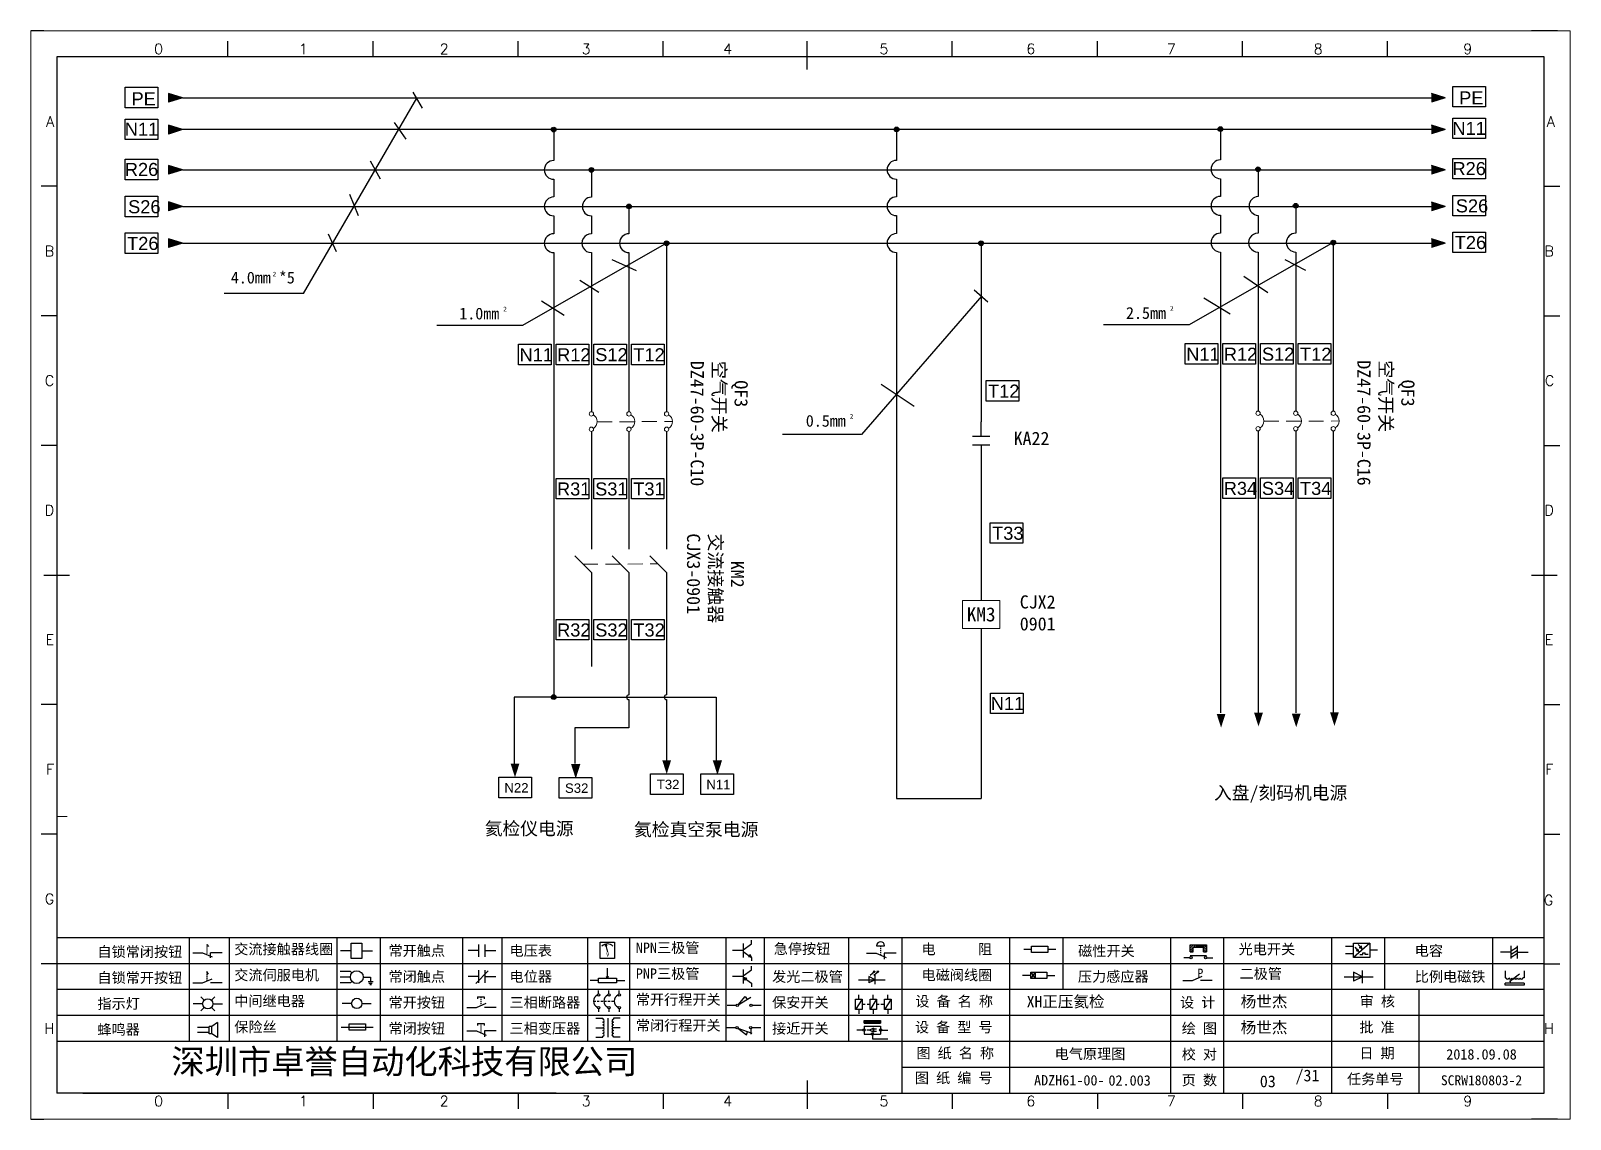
# Model space of a CAD drawing. Header units: millimetres. Extents: x 15130 to 37766, y 5931 to 11073.
# Drawn here: x 23708.4 to 24035.9, y 10415 to 10646.5 of the extents above; entities that cross this region are included whole.
import ezdxf
from ezdxf.enums import TextEntityAlignment as Align

# ---------------------------------------------------------------- set-up
doc = ezdxf.new("R2010")
doc.units = ezdxf.units.MM
doc.linetypes.add('DASHED2', pattern=[9.525, 6.35, -3.175])
doc.layers.add('AE_BOR', color=1, linetype='Continuous')
doc.layers.add('MISC', color=2, linetype='Continuous')
doc.styles.get("Standard").update_dxf_attribs({"font": ''})
doc.styles.add('WD', font='romans.shx', dxfattribs={"bigfont": 'gbcbig.shx'})
doc.styles.add('样式 0', font='')
doc.styles.add('样式 8', font='arial.ttf')
doc.styles.add('汉字', font='')
doc.styles.get('Standard').set_extended_font_data('SimSun')
doc.styles.get('样式 0').set_extended_font_data('KaiTi_GB2312')
doc.styles.get('汉字').set_extended_font_data('新宋体')

# ---------------------------------------------------------------- blocks, each defined once
blk = doc.blocks.new('磁性开关')
at = {"linetype": 'ByBlock'}
h = blk.add_hatch(dxfattribs=at)
h.set_pattern_fill('ANSI31', color=256, scale=0.1, style=0)
h.paths.add_polyline_path([(-1910.88, -776.69), (-1910.88, -775.29), (-1907.69, -775.29), (-1907.69, -776.69), (-1908.31, -776.69), (-1908.31, -775.79), (-1910.25, -775.79), (-1910.25, -776.69)])
for p, q in [((-1910.91, -777.81), (-1912.09, -777.81)), ((-1910.88, -776.69), (-1910.88, -775.29)), ((-1910.88, -775.29), (-1907.69, -775.29)), ((-1910.88, -776.69), (-1910.25, -776.69)), ((-1910.88, -777.39), (-1907.69, -777.39)), ((-1910.25, -776.69), (-1910.25, -775.79)), ((-1910.25, -775.79), (-1908.31, -775.79)), ((-1908.31, -776.69), (-1908.31, -775.79)), ((-1908.31, -776.69), (-1907.69, -776.69)), ((-1907.69, -775.29), (-1907.69, -776.69)), ((-1907.66, -777.81), (-1906.48, -777.81))]:
    blk.add_line(p, q, dxfattribs=at)
for centre in [(-1910.68, -777.81), (-1907.88, -777.81)]:
    blk.add_circle(centre, 0.225, dxfattribs=at)
blk = doc.blocks.new('*U8')
at = {"linetype": 'ByBlock'}
for p, q in [((-1909.23, -780.45), (-1909.23, -780.67)), ((-1909.23, -780.45), (-1908.92, -780.84)), ((-1909.23, -780.84), (-1909.23, -781.05)), ((-1911.92, -782.07), (-1910.06, -782.07)), ((-1910.06, -782.07), (-1908.18, -782.88)), ((-1909.23, -781.23), (-1909.23, -781.44)), ((-1909.23, -781.61), (-1909.23, -781.83)), ((-1909.23, -782), (-1909.23, -782.21)), ((-1909.23, -782.38), (-1909.23, -782.43)), ((-1908.52, -783.07), (-1908.52, -782.07)), ((-1906.25, -782.07), (-1908.52, -782.07))]:
    blk.add_line(p, q, dxfattribs=at)
blk = doc.blocks.new('*U11')
at = {"linetype": 'ByBlock'}
for p, q in [((-1911.92, -792.89), (-1910.06, -792.89)), ((-1910.06, -792.89), (-1908.18, -792.08)), ((-1908.88, -791.17), (-1909.23, -790.71)), ((-1909.23, -790.71), (-1909.23, -790.92)), ((-1909.23, -791.09), (-1909.23, -791.31)), ((-1909.23, -791.48), (-1909.23, -791.69)), ((-1909.23, -791.86), (-1909.23, -792.08)), ((-1909.23, -792.25), (-1909.23, -792.47)), ((-1906.25, -792.89), (-1908.52, -792.89))]:
    blk.add_line(p, q, dxfattribs=at)
blk = doc.blocks.new('蜂鸣器')
at = {"linetype": 'ByBlock'}
for p, q in [((-1907.17, -795.53), (-1908.25, -796.26)), ((-1907.17, -795.53), (-1907.17, -798.41)), ((-1908.8, -796.48), (-1911.01, -796.48)), ((-1908.8, -797.46), (-1911.01, -797.46)), ((-1908.25, -796.26), (-1908.8, -796.26)), ((-1908.8, -797.68), (-1908.8, -796.26)), ((-1908.25, -797.68), (-1908.8, -797.68)), ((-1908.25, -797.68), (-1908.25, -796.26)), ((-1907.17, -798.41), (-1908.25, -797.68))]:
    blk.add_line(p, q, dxfattribs=at)
blk = doc.blocks.new('指示灯')
at = {"linetype": 'ByBlock'}
for p, q in [((-1854.25, -776.92), (-1856.06, -776.92)), ((-1854.62, -775.59), (-1853.97, -776.23)), ((-1854.62, -778.25), (-1853.97, -777.61)), ((-1851.9, -775.59), (-1852.54, -776.23)), ((-1851.9, -778.25), (-1852.54, -777.61)), ((-1852.26, -776.92), (-1850.45, -776.92))]:
    blk.add_line(p, q, dxfattribs=at)
blk.add_circle((-1853.26, -776.92), 0.992, dxfattribs=at)
blk = doc.blocks.new('光电开关')
at = {"linetype": 'ByBlock'}
h = blk.add_hatch(dxfattribs=at)
h.set_pattern_fill('ANSI31', color=256, scale=0.01, style=0)
h.set_pattern_definition([(45, (0.172267, 0), (-0.0224506403, 0.0224506403), [])])
h.paths.add_polyline_path([(-1882.44, -776.34), (-1882.5, -775.91), (-1882.68, -776.07)])
h.paths.add_polyline_path([(-1882.86, -776.23), (-1882.44, -776.34), (-1882.68, -776.07)])
h.paths.add_polyline_path([(-1883.05, -776.88), (-1883.11, -776.45), (-1883.29, -776.61)])
h.paths.add_polyline_path([(-1883.47, -776.77), (-1883.05, -776.88), (-1883.29, -776.61)])
for p, q in [((-1884.01, -775.96), (-1885.56, -775.96)), ((-1884.01, -777.39), (-1885.56, -777.39)), ((-1880.91, -775.3), (-1884.01, -778.05)), ((-1883.75, -776.09), (-1883.05, -776.88)), ((-1883.11, -776.45), (-1883.47, -776.77)), ((-1883.05, -776.88), (-1883.47, -776.77)), ((-1883.14, -775.55), (-1882.44, -776.34)), ((-1883.05, -776.88), (-1883.11, -776.45)), ((-1882.5, -775.91), (-1882.86, -776.23)), ((-1882.44, -776.34), (-1882.86, -776.23)), ((-1882.78, -777.47), (-1882.23, -777.47)), ((-1882.44, -776.34), (-1882.5, -775.91)), ((-1882.23, -777.47), (-1882.23, -777.14)), ((-1882.23, -777.14), (-1881.78, -777.14)), ((-1881.78, -777.47), (-1881.78, -777.14)), ((-1881.23, -777.47), (-1881.78, -777.47)), ((-1879.37, -776.67), (-1880.91, -776.67))]:
    blk.add_line(p, q, dxfattribs=at)
blk.add_lwpolyline([(-1884.01, -775.3), (-1880.91, -775.3), (-1880.91, -778.05), (-1884.01, -778.05)], close=True, dxfattribs=at)
blk = doc.blocks.new('交流接触器线圈')
at = {"linetype": 'ByBlock'}
for p, q in [((-1880.82, -781.77), (-1882.87, -781.77)), ((-1878.72, -781.77), (-1876.67, -781.77))]:
    blk.add_line(p, q, dxfattribs=at)
blk.add_lwpolyline([(-1880.82, -780.28), (-1878.72, -780.28), (-1878.72, -783.26), (-1880.82, -783.26)], close=True, dxfattribs=at)
blk = doc.blocks.new('交流伺服电机')
at = {"linetype": 'ByBlock'}
for p, q in [((-1880.97, -785.75), (-1882.94, -785.75)), ((-1880.97, -786.85), (-1882.94, -786.85)), ((-1880.97, -785.75), (-1880.65, -786.03)), ((-1878.49, -786.85), (-1877.07, -786.85)), ((-1877.07, -786.85), (-1877.07, -787.72)), ((-1880.97, -787.94), (-1882.94, -787.94)), ((-1880.97, -787.94), (-1880.65, -787.67)), ((-1877.54, -787.72), (-1876.59, -787.72)), ((-1877.38, -788.01), (-1876.75, -788.01)), ((-1877.23, -788.29), (-1876.9, -788.29))]:
    blk.add_line(p, q, dxfattribs=at)
blk.add_circle((-1879.73, -786.85), 1.24, dxfattribs=at)
blk = doc.blocks.new('中间继电器')
at = {"linetype": 'ByBlock'}
for p, q in [((-1880.72, -791.92), (-1882.54, -791.92)), ((-1878.74, -791.92), (-1876.92, -791.92))]:
    blk.add_line(p, q, dxfattribs=at)
blk.add_circle((-1879.73, -791.92), 0.992, dxfattribs=at)
blk = doc.blocks.new('保险丝')
at = {"linetype": 'ByBlock'}
blk.add_line((-1882.72, -796.49), (-1876.55, -796.49), dxfattribs=at)
blk.add_lwpolyline([(-1881.2, -795.86), (-1878.06, -795.86), (-1878.06, -797.12), (-1881.2, -797.12)], close=True, dxfattribs=at)
blk = doc.blocks.new('常开按钮')
at = {"linetype": 'ByBlock'}
for p, q in [((-1910.06, -787.73), (-1908.18, -786.93)), ((-1909.9, -785.68), (-1908.56, -785.68)), ((-1909.9, -785.68), (-1909.9, -786.07)), ((-1909.23, -785.68), (-1909.23, -785.89)), ((-1909.23, -786.06), (-1909.23, -786.28)), ((-1909.23, -786.45), (-1909.23, -786.67)), ((-1909.23, -786.84), (-1909.23, -787.05)), ((-1908.56, -785.68), (-1908.56, -786.07)), ((-1911.92, -787.73), (-1910.06, -787.73)), ((-1909.23, -787.22), (-1909.23, -787.38)), ((-1906.25, -787.73), (-1908.52, -787.73))]:
    blk.add_line(p, q, dxfattribs=at)
blk = doc.blocks.new('常开触点')
at = {"linetype": 'ByBlock'}
for p, q in [((-1853.82, -782.99), (-1853.82, -780.56)), ((-1852.6, -782.99), (-1852.6, -780.56)), ((-1853.82, -781.77), (-1855.88, -781.77)), ((-1852.6, -781.77), (-1850.55, -781.77))]:
    blk.add_line(p, q, dxfattribs=at)
blk = doc.blocks.new('常闭触点')
at = {"linetype": 'ByBlock'}
for p, q in [((-1853.82, -786.77), (-1855.88, -786.77)), ((-1852.01, -785.66), (-1854.43, -788.1)), ((-1853.82, -787.99), (-1853.82, -785.56)), ((-1852.6, -787.99), (-1852.6, -785.56)), ((-1852.6, -786.77), (-1850.55, -786.77))]:
    blk.add_line(p, q, dxfattribs=at)
blk = doc.blocks.new('常闭按钮')
at = {"linetype": 'ByBlock'}
for p, q in [((-1856.13, -792.28), (-1854.28, -792.28)), ((-1854.28, -792.28), (-1852.4, -793.09)), ((-1854.11, -790.83), (-1852.77, -790.83)), ((-1854.11, -790.83), (-1854.11, -791.22)), ((-1853.44, -790.83), (-1853.44, -791.04)), ((-1853.44, -791.21), (-1853.44, -791.43)), ((-1853.44, -791.6), (-1853.44, -791.82)), ((-1853.44, -791.99), (-1853.44, -792.2)), ((-1853.44, -792.37), (-1853.44, -792.53)), ((-1852.77, -790.83), (-1852.77, -791.22)), ((-1850.47, -792.28), (-1852.73, -792.28)), ((-1852.73, -792.28), (-1852.73, -793.43))]:
    blk.add_line(p, q, dxfattribs=at)
blk = doc.blocks.new('电磁阀线圈')
at = {"linetype": 'ByBlock'}
for p, q in [((-1854.61, -795.92), (-1853.75, -797.16)), ((-1853.75, -795.92), (-1854.61, -797.16)), ((-1853.75, -795.92), (-1853.75, -797.16)), ((-1854.61, -796.54), (-1856.17, -796.54)), ((-1851.53, -796.54), (-1849.97, -796.54))]:
    blk.add_line(p, q, dxfattribs=at)
blk.add_lwpolyline([(-1854.61, -795.92), (-1851.53, -795.92), (-1851.53, -797.16), (-1854.61, -797.16)], close=True, dxfattribs=at)
blk = doc.blocks.new('电压表')
at = {"linetype": 'ByBlock'}
for p, q in [((-1814.84, -780.75), (-1814.91, -781.13)), ((-1814.6, -781.05), (-1814.91, -781.13)), ((-1814.84, -780.75), (-1814.46, -782.26)), ((-1814.84, -780.75), (-1814.6, -781.05))]:
    blk.add_line(p, q, dxfattribs=at)
blk.add_lwpolyline([(-1815.84, -780.34), (-1813.07, -780.34), (-1813.07, -783.49), (-1815.84, -783.49)], close=True, dxfattribs=at)
blk.add_arc((-1814.46, -782.26), 1.56, 46.8313, 133.1687, dxfattribs=at)
at = {"linetype": 'ByBlock', "insert": (-1814.7, -782.39), "char_height": 0.75, "width": 0.6768, "attachment_point": 1}
blk.add_mtext('V', dxfattribs=at)
blk = doc.blocks.new('电位器')
at = {"linetype": 'ByBlock'}
for p, q in [((-1814.45, -787.3), (-1814.62, -786.96)), ((-1814.62, -786.96), (-1814.27, -786.96)), ((-1814.45, -787.3), (-1814.45, -785.39)), ((-1814.45, -787.3), (-1814.27, -786.96)), ((-1816.21, -787.75), (-1817.79, -787.75)), ((-1812.68, -787.75), (-1811.1, -787.75))]:
    blk.add_line(p, q, dxfattribs=at)
blk.add_lwpolyline([(-1816.21, -787.3), (-1812.68, -787.3), (-1812.68, -788.2), (-1816.21, -788.2)], close=True, dxfattribs=at)
blk = doc.blocks.new('三相断路器')
at = {"linetype": 'ByBlock'}
for p, q in [((-1816.17, -790.33), (-1816.17, -789.7)), ((-1814.17, -790.33), (-1814.17, -789.7)), ((-1812.18, -790.33), (-1812.18, -789.7)), ((-1817.14, -791.74), (-1816.72, -791.74)), ((-1816.45, -791.74), (-1816.03, -791.74)), ((-1815.76, -791.74), (-1815.34, -791.74)), ((-1815.07, -791.74), (-1814.65, -791.74)), ((-1814.38, -791.74), (-1813.96, -791.74)), ((-1813.69, -791.74), (-1813.27, -791.74)), ((-1816.17, -793.19), (-1816.17, -793.83)), ((-1814.17, -793.19), (-1814.17, -793.83)), ((-1812.18, -793.19), (-1812.18, -793.83))]:
    blk.add_line(p, q, dxfattribs=at)
for centre in [(-1816.17, -790.55), (-1816.17, -792.98), (-1814.17, -790.55), (-1814.17, -792.98), (-1812.18, -790.55), (-1812.18, -792.98)]:
    blk.add_circle(centre, 0.219, dxfattribs=at)
for centre in [(-1815.81, -791.74), (-1813.82, -791.74), (-1811.83, -791.74)]:
    blk.add_arc(centre, 1.32, 115.5791, 244.4209, dxfattribs=at)
blk = doc.blocks.new('三相变压器')
at = {"linetype": 'ByBlock'}
for p, q in [((-1816.69, -795.03), (-1815.37, -795.03)), ((-1815.37, -795.03), (-1815.37, -795.24)), ((-1814.34, -798.7), (-1814.34, -795.04)), ((-1812, -795.03), (-1813.32, -795.03)), ((-1813.32, -795.03), (-1813.32, -795.24)), ((-1816.69, -796.87), (-1815.37, -796.87)), ((-1816.69, -798.71), (-1815.37, -798.71)), ((-1815.37, -798.71), (-1815.37, -798.5)), ((-1812, -796.87), (-1813.32, -796.87)), ((-1813.32, -798.71), (-1813.32, -798.5)), ((-1812, -798.71), (-1813.32, -798.71))]:
    blk.add_line(p, q, dxfattribs=at)
for centre, start, end in [((-1815.37, -795.51), 270, 90), ((-1815.37, -796.06), 270, 90), ((-1813.32, -795.51), 90, 270), ((-1813.32, -796.06), 90, 270), ((-1815.37, -796.6), 270, 90), ((-1815.37, -797.14), 270, 90), ((-1815.37, -797.68), 270, 90), ((-1815.37, -798.23), 270, 90), ((-1813.32, -796.6), 90, 270), ((-1813.32, -797.14), 90, 270), ((-1813.32, -797.68), 90, 270), ((-1813.32, -798.23), 90, 270)]:
    blk.add_arc(centre, 0.271, start, end, dxfattribs=at)
blk = doc.blocks.new('压力感应器')
at = {"linetype": 'ByBlock'}
for p, q in [((-1817.44, -777.73), (-1815.59, -777.73)), ((-1815.59, -777.73), (-1813.71, -776.93)), ((-1811.78, -777.73), (-1814.05, -777.73))]:
    blk.add_line(p, q, dxfattribs=at)
at = {"linetype": 'ByBlock', "insert": (-1814.65, -775.48), "char_height": 1.68, "width": 1.2242, "attachment_point": 1}
blk.add_mtext('{\\fNSimSun|b0|i0|c134|p49;P}', dxfattribs=at)
blk = doc.blocks.new('二极管')
at = {"linetype": 'ByBlock'}
for p, q in [((-1787.52, -776.77), (-1781.92, -776.77)), ((-1783.97, -776.77), (-1785.69, -775.9)), ((-1785.69, -775.9), (-1785.69, -777.65)), ((-1783.97, -776.77), (-1785.69, -777.65)), ((-1783.97, -777.99), (-1783.97, -775.56))]:
    blk.add_line(p, q, dxfattribs=at)
blk = doc.blocks.new('NPN三极管')
at = {"linetype": 'ByBlock'}
for p, q in [((-1785.73, -780.61), (-1785.73, -783.32)), ((-1785.73, -781.82), (-1784.15, -780.66)), ((-1784.15, -780.66), (-1784.15, -779.98)), ((-1785.73, -781.97), (-1787.81, -781.97)), ((-1785.73, -782.11), (-1784.15, -783.27)), ((-1784.41, -782.73), (-1784.74, -783.18)), ((-1784.15, -783.27), (-1784.74, -783.18)), ((-1784.15, -783.27), (-1784.41, -782.73)), ((-1784.15, -783.27), (-1784.15, -783.96))]:
    blk.add_line(p, q, dxfattribs=at)
blk = doc.blocks.new('PNP三极管')
at = {"linetype": 'ByBlock'}
for p, q in [((-1784.9, -786.74), (-1786.98, -786.74)), ((-1784.9, -785.38), (-1784.9, -788.09)), ((-1784.9, -786.59), (-1783.32, -785.43)), ((-1784.9, -786.88), (-1783.32, -788.04)), ((-1784.9, -786.88), (-1784.31, -786.97)), ((-1784.9, -786.88), (-1784.64, -787.42)), ((-1784.31, -786.97), (-1784.64, -787.42)), ((-1783.32, -785.43), (-1783.32, -784.75)), ((-1783.32, -788.04), (-1783.32, -788.73))]:
    blk.add_line(p, q, dxfattribs=at)
blk = doc.blocks.new('常开行程开关')
at = {"linetype": 'ByBlock'}
for p, q in [((-1786.29, -792.3), (-1788.01, -792.3)), ((-1785.89, -792.17), (-1784.52, -790.62)), ((-1785.89, -792.17), (-1783.43, -790.72)), ((-1784.52, -790.62), (-1784.19, -791.17)), ((-1781.48, -792.3), (-1783.21, -792.3))]:
    blk.add_line(p, q, dxfattribs=at)
for centre in [(-1786.07, -792.3), (-1783.42, -792.3)]:
    blk.add_circle(centre, 0.219, dxfattribs=at)
blk = doc.blocks.new('常闭行程开关')
at = {"linetype": 'ByBlock'}
for p, q in [((-1786.34, -796.62), (-1788.07, -796.62)), ((-1785.93, -796.72), (-1783.25, -797.7)), ((-1785.93, -796.72), (-1784.3, -798)), ((-1784.3, -798), (-1784.08, -797.4)), ((-1783.48, -796.84), (-1783.48, -797.85)), ((-1781.54, -796.62), (-1783.26, -796.62))]:
    blk.add_line(p, q, dxfattribs=at)
for centre in [(-1786.12, -796.62), (-1783.48, -796.62)]:
    blk.add_circle(centre, 0.219, dxfattribs=at)
blk = doc.blocks.new('电容')
at = {"linetype": 'ByBlock'}
for p, q in [((-1756.08, -782.99), (-1756.08, -780.56)), ((-1754.86, -780.79), (-1756.08, -781.55)), ((-1754.86, -782.99), (-1754.86, -780.56)), ((-1756.08, -781.77), (-1758.13, -781.77)), ((-1754.86, -781.44), (-1756.08, -782.2)), ((-1754.86, -781.99), (-1756.08, -782.75)), ((-1754.86, -781.77), (-1752.81, -781.77))]:
    blk.add_line(p, q, dxfattribs=at)
blk = doc.blocks.new('发光二极管')
at = {"linetype": 'ByBlock'}
for p, q in [((-1758.01, -786.77), (-1752.89, -786.77)), ((-1754.84, -786.77), (-1756.04, -786.16)), ((-1756.04, -786.16), (-1756.04, -787.39)), ((-1754.84, -786.77), (-1756.04, -787.39)), ((-1755.78, -785.92), (-1754.89, -785.14)), ((-1754.89, -785.14), (-1755.2, -785.22)), ((-1755.2, -785.22), (-1755.01, -785.43)), ((-1755.08, -785.92), (-1754.18, -785.14)), ((-1754.89, -785.14), (-1755.01, -785.43)), ((-1754.84, -787.63), (-1754.84, -785.92)), ((-1754.18, -785.14), (-1754.49, -785.22)), ((-1754.49, -785.22), (-1754.31, -785.43)), ((-1754.18, -785.14), (-1754.31, -785.43))]:
    blk.add_line(p, q, dxfattribs=at)
blk = doc.blocks.new('比例电磁阀')
at = {"linetype": 'ByBlock'}
for p, q in [((-1757.26, -775.38), (-1757.26, -776.71)), ((-1757.26, -776.71), (-1757.05, -776.71)), ((-1753.6, -777.73), (-1757.25, -777.73)), ((-1757.25, -778.13), (-1757.25, -777.73)), ((-1753.6, -778.13), (-1757.25, -778.13)), ((-1754.5, -775.98), (-1756.35, -777.44)), ((-1756.35, -777.44), (-1756.25, -777.25)), ((-1756.35, -777.44), (-1756.15, -777.38)), ((-1756.15, -777.38), (-1756.25, -777.25)), ((-1753.58, -776.71), (-1753.8, -776.71)), ((-1753.6, -777.73), (-1753.6, -778.13)), ((-1753.58, -775.38), (-1753.58, -776.71))]:
    blk.add_line(p, q, dxfattribs=at)
for centre in [(-1756.78, -776.71), (-1756.24, -776.71), (-1755.7, -776.71), (-1755.15, -776.71), (-1754.61, -776.71), (-1754.07, -776.71)]:
    blk.add_arc(centre, 0.271, 180, 0, dxfattribs=at)
blk = doc.blocks.new('保安开关')
at = {"linetype": 'ByBlock'}
for p, q in [((-1757.96, -790.79), (-1757.96, -789.97)), ((-1755.17, -790.79), (-1755.17, -789.97)), ((-1752.39, -790.79), (-1752.39, -789.97)), ((-1757.33, -790.79), (-1758.6, -792.81)), ((-1757.96, -792.81), (-1757.96, -793.62)), ((-1757.33, -791.8), (-1756.72, -791.8)), ((-1756.35, -791.8), (-1755.89, -791.8)), ((-1754.54, -790.79), (-1755.81, -792.81)), ((-1755.17, -792.81), (-1755.17, -793.62)), ((-1754.52, -791.8), (-1754.06, -791.8)), ((-1753.69, -791.8), (-1753.08, -791.8)), ((-1751.75, -790.79), (-1753.02, -792.81)), ((-1752.39, -792.81), (-1752.39, -793.62))]:
    blk.add_line(p, q, dxfattribs=at)
for points in [[(-1758.6, -790.79), (-1757.33, -790.79), (-1757.33, -792.81), (-1758.6, -792.81)], [(-1755.81, -790.79), (-1754.54, -790.79), (-1754.54, -792.81), (-1755.81, -792.81)], [(-1753.02, -790.79), (-1751.75, -790.79), (-1751.75, -792.81), (-1753.02, -792.81)]]:
    blk.add_lwpolyline(points, close=True, dxfattribs=at)
blk = doc.blocks.new('接近开关')
at = {"linetype": 'ByBlock'}
h = blk.add_hatch(dxfattribs=at)
h.set_pattern_fill('ANSI31', color=256, scale=0.01, style=0)
h.set_pattern_definition([(45, (-89.131516, -30.795668), (-0.0224506403, 0.0224506403), [])])
h.paths.add_polyline_path([(-1516.96, -1123.35), (-1516.96, -1122.85), (-1513.76, -1122.85), (-1513.76, -1123.35)])
for p, q in [((-1517.18, -1124.71), (-1518.36, -1124.71)), ((-1516.96, -1123.35), (-1516.96, -1122.85)), ((-1516.96, -1122.85), (-1513.76, -1122.85)), ((-1516.96, -1123.35), (-1513.76, -1123.35)), ((-1516.96, -1123.95), (-1513.76, -1123.95)), ((-1516.96, -1123.95), (-1516.96, -1125.47)), ((-1516.96, -1125.47), (-1513.76, -1125.47)), ((-1515.91, -1124.71), (-1516.45, -1124.71)), ((-1515.11, -1124.31), (-1515.91, -1124.71)), ((-1515.11, -1125.11), (-1515.91, -1124.71)), ((-1515.33, -1124.53), (-1515.17, -1124.53)), ((-1515.33, -1124.88), (-1515.17, -1124.88)), ((-1515.25, -1124.45), (-1515.25, -1124.61)), ((-1515.11, -1124.31), (-1515.11, -1125.11)), ((-1515.11, -1124.48), (-1514.58, -1124.48)), ((-1515.11, -1124.94), (-1514.58, -1124.94)), ((-1513.76, -1122.85), (-1513.76, -1123.35)), ((-1513.76, -1123.95), (-1513.76, -1125.47)), ((-1513.54, -1124.71), (-1512.36, -1124.71)), ((-1515.36, -1125.69), (-1515.36, -1126.36)), ((-1515.36, -1126.36), (-1512.36, -1126.36))]:
    blk.add_line(p, q, dxfattribs=at)
for centre in [(-1516.96, -1124.71), (-1515.36, -1125.47), (-1513.76, -1124.71)]:
    blk.add_circle(centre, 0.225, dxfattribs=at)
blk = doc.blocks.new('电阻')
at = {"linetype": 'ByBlock'}
for p, q in [((-3.09, 0), (-1.57, 0)), ((1.57, 0), (3.09, 0))]:
    blk.add_line(p, q, dxfattribs=at)
blk.add_lwpolyline([(-1.57, 0.63), (1.57, 0.63), (1.57, -0.63), (-1.57, -0.63)], close=True, dxfattribs=at)
blk = doc.blocks.new('急停按钮')
at = {"linetype": 'ByBlock'}
for p, q in [((-1.86, 0), (0, 0)), ((0, 0), (1.88, -0.81)), ((0.06, 1.45), (1.61, 1.45)), ((0.83, 1.45), (0.83, 1.24)), ((0.83, 1.07), (0.83, 0.85)), ((0.83, 0.68), (0.83, 0.47)), ((0.83, 0.29), (0.83, 0.08)), ((3.81, 0), (1.54, 0)), ((1.54, 0), (1.54, -1.15)), ((0.83, -0.09), (0.83, -0.24))]:
    blk.add_line(p, q, dxfattribs=at)
blk.add_arc((0.83, 1.45), 0.774, 0, 180)
blk = doc.blocks.new('电控横A4')
for p, q in [((292, -5), (5, -5)), ((5, -5), (5, -205)), ((292, -205), (292, -5)), ((10.03, -205), (289.53, -205)), ((130.8, -205), (190.75, -205)), ((190.75, -205), (259.54, -205))]:
    blk.add_line(p, q)
at = {"lineweight": 9, "ltscale": 0.1}
for p, q in [((5, -151.57), (7, -151.57)), ((101.34, -205), (130.8, -205)), ((129.44, -205), (129.44, -205)), ((129.44, -205), (129.44, -205)), ((129.44, -205), (129.44, -205)), ((129.44, -205), (129.44, -205))]:
    blk.add_line(p, q, dxfattribs=at)
at = {"linetype": 'ByBlock'}
for p, q in [((292, -175), (5, -175)), ((292, -180), (5, -180)), ((292, -185), (5, -185)), ((292, -190), (5, -190)), ((292, -195), (5, -195)), ((292, -200), (168.03, -200))]:
    blk.add_line(p, q, dxfattribs=at)
at = {"color": 0, "lineweight": -2}
for p, q in [((30.58, -175), (30.58, -195)), ((38.26, -175), (38.26, -195)), ((59.05, -175), (59.05, -195)), ((67.4, -175), (67.4, -195)), ((83.26, -175), (83.26, -195)), ((90.91, -175), (90.91, -195)), ((107.4, -175), (107.4, -195)), ((115.5, -175), (115.5, -195)), ((134.12, -175), (134.12, -195)), ((141.48, -175), (141.48, -195)), ((157.79, -175), (157.79, -195)), ((168.03, -175), (168.03, -204.92)), ((188.84, -175), (188.84, -185)), ((199.08, -175), (199.08, -185)), ((219.89, -175), (219.89, -185)), ((230.12, -175), (230.12, -185)), ((250.93, -175), (250.93, -185)), ((261.17, -175), (261.17, -185)), ((281.98, -175), (281.98, -185)), ((188.84, -185), (188.84, -204.92)), ((219.89, -185), (219.89, -205)), ((230.12, -185), (230.12, -205)), ((250.93, -185), (250.93, -205)), ((267.79, -185), (267.79, -205))]:
    blk.add_line(p, q, dxfattribs=at)
at = {"color": 0, "ltscale": 2}
for p, q in [((292, -205), (292, -183.55)), ((101.34, -205), (5, -205)), ((259.54, -205), (289.53, -205)), ((259.54, -205), (292, -205))]:
    blk.add_line(p, q, dxfattribs=at)
at = {"layer": 'AE_BOR', "lineweight": 30}
for p, q in [((2.53, 0), (0, 0)), ((294.53, 0), (289.53, 0)), ((0, -210), (2.53, -210)), ((294.53, -210), (289.53, -210))]:
    blk.add_line(p, q, dxfattribs=at)
at = {"layer": 'AE_BOR', "color": 1, "lineweight": 15}
for p, q in [((0, 0), (297, 0)), ((0, -210), (0, 0)), ((297, 0), (297, -210)), ((297, -210), (0, -210))]:
    blk.add_line(p, q, dxfattribs=at)
at = {"layer": 'AE_BOR'}
for p, q in [((38.03, -5), (38.03, -2)), ((66.03, -5), (66.03, -2)), ((94.03, -5), (94.03, -2)), ((122.03, -5), (122.03, -2)), ((149.78, -5), (149.78, -2)), ((177.78, -5), (177.78, -2)), ((205.78, -5), (205.78, -2)), ((233.78, -5), (233.78, -2)), ((261.78, -5), (261.78, -2)), ((5, -30), (2, -30)), ((292, -30), (295, -30)), ((5, -55), (2, -55)), ((292, -55), (295, -55)), ((5, -80), (2, -80)), ((292, -80), (295, -80)), ((5, -130), (2, -130)), ((292, -130), (295, -130)), ((5, -155), (2, -155)), ((292, -155), (295, -155)), ((5, -180), (2, -180)), ((292, -180), (295, -180)), ((38.03, -205), (38.03, -208)), ((66.03, -205), (66.03, -208)), ((94.03, -205), (94.03, -208)), ((122.03, -205), (122.03, -208)), ((149.78, -205), (149.78, -208)), ((177.78, -205), (177.78, -208)), ((205.78, -205), (205.78, -208)), ((233.78, -205), (233.78, -208)), ((261.78, -205), (261.78, -208))]:
    blk.add_line(p, q, dxfattribs=at)
at = {"layer": 'AE_BOR', "color": 2, "lineweight": 30}
for p, q in [((149.78, -7.5), (149.78, -2.5)), ((2.5, -105), (7.5, -105)), ((289.5, -105), (294.5, -105)), ((149.78, -202.5), (149.78, -207.5)), ((149.78, -205), (149.78, -207.5))]:
    blk.add_line(p, q, dxfattribs=at)
at = {"linetype": 'ByBlock'}
for name, p in [('*U8', (1943.19, 604.18)), ('交流接触器线圈', (1942.62, 604.27)), ('常开触点', (1940.27, 604.3)), ('电压表', (1925.71, 604.52)), ('NPN三极管', (1923.2, 604.5)), ('磁性开关', (2134.53, 598.96)), ('光电开关', (2139.22, 599.27)), ('电容', (2041.69, 603.98)), ('电位器', (1925.71, 604.52)), ('PNP三极管', (1922.37, 604.27)), ('压力感应器', (2039.72, 594.52)), ('*U11', (1943.19, 609.18)), ('交流伺服电机', (1942.62, 604.27)), ('常闭触点', (1940.27, 604.3)), ('发光二极管', (1917.72, 603.69)), ('电磁阀线圈', (2047.53, 614.3)), ('二极管', (2040.91, 594.27)), ('比例电磁阀', (2041.69, 593.98)), ('指示灯', (1887.41, 589.18)), ('中间继电器', (1942.62, 604.27)), ('常开按钮', (1996.06, 599.3)), ('三相断路器', (1925.71, 604.52)), ('常开行程开关', (1922.37, 604.27)), ('保安开关', (1917.72, 603.98)), ('蜂鸣器', (1943.19, 604.18)), ('保险丝', (1942.62, 604.27)), ('常闭按钮', (1940.27, 599.3)), ('三相变压器', (1925.71, 604.52)), ('常闭行程开关', (1922.37, 604.27)), ('接近开关', (1677.72, 931.9))]:
    blk.add_blockref(name, p, dxfattribs=at)
for name, p in [('急停按钮', (163.12, -177.98)), ('电阻', (194.66, -177.22))]:
    blk.add_blockref(name, p)
at = {"char_height": 2, "attachment_point": 1, "style": '汉字'}
for s, insert in [('{\\fKaiTi_GB2312|b0|i0|c134|p49;自锁常闭按钮}', (12.86, -176.69)), ('{\\fKaiTi_GB2312|b0|i0|c134|p49;交流接触器线圈}', (39.25, -176.19)), ('{\\fKaiTi_GB2312|b0|i0|c134|p49;常开触点}', (69.01, -176.48)), ('{\\fKaiTi_GB2312|b0|i0|c134|p49;电压表}', (92.37, -176.47)), ('{\\fKaiTi_GB2312|b0|i0|c134|p49;NPN三极管}', (116.73, -175.91)), ('{\\fKaiTi_GB2312|b0|i0|c134|p49;急停按钮}', (143.35, -176.12)), ('{\\fKaiTi_GB2312|b0|i0|c134|p49;电      阻}', (171.86, -176.19)), ('{\\fKaiTi_GB2312|b0|i0|c134|p49;磁性开关}', (202.07, -176.53)), ('{\\fKaiTi_GB2312|b0|i0|c134|p49;光电开关}', (233.02, -176.19)), ('{\\fKaiTi_GB2312|b0|i0|c134|p49;电容}', (267, -176.48)), ('{\\fKaiTi_GB2312|b0|i0|c134|p49;交流伺服电机}', (39.25, -181.19)), ('{\\fKaiTi_GB2312|b0|i0|c134|p49;电位器}', (92.37, -181.47)), ('{\\fKaiTi_GB2312|b0|i0|c134|p49;PNP三极管}', (116.73, -180.91)), ('{\\fKaiTi_GB2312|b0|i0|c134|p49;电磁阀线圈}', (171.86, -181.19)), ('{\\fKaiTi_GB2312|b0|i0|c134|p49;压力感应器}', (202.02, -181.47)), ('{\\fKaiTi_GB2312|b0|i0|c134|p49;二极管}', (233.2, -180.91)), ('{\\fKaiTi_GB2312|b0|i0|c134|p49;自锁常开按钮}', (12.86, -181.69)), ('{\\fKaiTi_GB2312|b0|i0|c134|p49;常闭触点}', (69.01, -181.48)), ('{\\fKaiTi_GB2312|b0|i0|c134|p49;发光二极管}', (143.02, -181.48)), ('{\\fKaiTi_GB2312|b0|i0|c134|p49;比例电磁铁}', (267, -181.48)), ('{\\fKaiTi_GB2312|b0|i0|c134|p49;指示灯}', (12.86, -186.69)), ('{\\fKaiTi_GB2312|b0|i0|c134|p49;中间继电器}', (39.25, -186.19)), ('{\\fKaiTi_GB2312|b0|i0|c134|p49;常开按钮}', (69.01, -186.48)), ('{\\fKaiTi_GB2312|b0|i0|c134|p49;三相断路器}', (92.37, -186.47)), ('{\\fKaiTi_GB2312|b0|i0|c134|p49;常开行程开关}', (116.73, -185.91)), ('{\\fKaiTi_GB2312|b0|i0|c134|p49;保安开关}', (143.02, -186.48)), ('{\\fKaiTi_GB2312|b0|i0|c134|p0;设 备 名 称}', (170.65, -186.24)), ('{\\fKaiTi_GB2312|b0|i0|c134|p0;设 计}', (221.72, -186.46)), ('{\\fKaiTi_GB2312|b0|i0|c134|p0;审 核}', (256.39, -186.25)), ('{\\fKaiTi_GB2312|b0|i0|c134|p49;蜂鸣器}', (12.86, -191.69)), ('{\\fKaiTi_GB2312|b0|i0|c134|p49;保险丝}', (39.25, -191.19)), ('{\\fKaiTi_GB2312|b0|i0|c134|p49;常闭按钮}', (69.01, -191.48)), ('{\\fKaiTi_GB2312|b0|i0|c134|p49;三相变压器}', (92.37, -191.47)), ('{\\fKaiTi_GB2312|b0|i0|c134|p49;常闭行程开关}', (116.73, -190.91)), ('{\\fKaiTi_GB2312|b0|i0|c134|p49;接近开关}', (143.02, -191.48)), ('{\\fKaiTi_GB2312|b0|i0|c134|p0;设 备 型 号}', (170.58, -191.24)), ('{\\fKaiTi_GB2312|b0|i0|c134|p0;绘 图}', (222.05, -191.46)), ('{\\fKaiTi_GB2312|b0|i0|c134|p0;批 准}', (256.32, -191.25)), ('{\\fKaiTi_GB2312|b0|i0|c134|p0;图 纸 名 称}', (170.86, -196.24)), ('{\\fKaiTi_GB2312|b0|i0|c134|p0;日 期}', (256.32, -196.25)), ('{\\fKaiTi_GB2312|b0|i0|c134|p0;校 对}', (222.05, -196.46)), ('{\\fKaiTi_GB2312|b0|i0|c134|p0;图 纸 编 号}', (170.57, -201.03)), ('{\\fKaiTi_GB2312|b0|i0|c134|p0;页 数}', (222.05, -201.46)), ('{\\fKaiTi_GB2312|b0|i0|c134|p0;任务单号}', (253.94, -201.25))]:
    blk.add_mtext(s, dxfattribs=dict(at, insert=insert))
for s, insert, char_height, width, attachment_point in [('{\\fKaiTi_GB2312|b0|i0|c134|p49;XH正压氦检}', (192.15, -186.2), 2.2, 26.5767, 1), ('{\\fKaiTi_GB2312|b0|i0|c134|p49;杨世杰}', (233.43, -186.2), 2.2, 15.3175, 1), ('{\\fKaiTi_GB2312|b0|i0|c134|p49;杨世杰}', (233.43, -191.2), 2.2, 15.3175, 1), ('{\\fKaiTi_GB2312|b0|i0|c134|p49;2018.09.08}', (279.89, -197.5), 2, 24.2172, 5), ('{\\fKaiTi_GB2312|b0|i0|c134|p49;SCRW180803-2}', (279.89, -202.5), 1.92, 24.2172, 5)]:
    blk.add_mtext(s, dxfattribs=dict(insert=insert, char_height=char_height, width=width, attachment_point=attachment_point))
at = {"color": 0, "lineweight": -2}
for s, insert, char_height, width, attachment_point in [('深圳市卓誉自动化科技有限公司', (27.14, -196.53), 4.7064, 96.1138, 1), ('{\\C256;ADZH61-00-}', (200.36, -202.5), 2, 31.0482, 5)]:
    blk.add_mtext(s, dxfattribs=dict(at, insert=insert, char_height=char_height, width=width, attachment_point=attachment_point))
at = {"color": 0, "linetype": 'ByBlock', "lineweight": -2, "insert": (242.64, -201.84), "char_height": 4.2689, "width": 20.8102, "attachment_point": 5}
blk.add_mtext('  {\\H0.53119x; /31}', dxfattribs=at)
at = {"layer": 'AE_BOR', "style": 'WD'}
for s, p in [('0', (24.67, -4.5)), ('1', (52.6, -4.5)), ('2', (79.75, -4.5)), ('3', (107.15, -4.5)), ('4', (134.45, -4.5)), ('5', (164.59, -4.5)), ('6', (192.94, -4.5)), ('7', (220.04, -4.5)), ('8', (248.37, -4.5)), ('9', (277.23, -4.5)), ('0', (24.67, -207.5)), ('1', (52.6, -207.5)), ('2', (79.75, -207.5)), ('3', (107.15, -207.5)), ('4', (134.45, -207.5)), ('5', (164.59, -207.5)), ('6', (192.94, -207.5)), ('7', (220.04, -207.5)), ('8', (248.37, -207.5)), ('9', (277.23, -207.5))]:
    blk.add_text(s, height=2, dxfattribs=at).set_placement(p, align=Align.CENTER)
for s, p in [('A', (4.5, -17.5)), ('A', (294.03, -17.5)), ('B', (4.5, -42.5)), ('B', (293.84, -42.5)), ('C', (4.5, -67.5)), ('C', (293.93, -67.5)), ('D', (4.5, -92.5)), ('D', (293.84, -92.5)), ('E', (4.5, -117.5)), ('E', (293.74, -117.5)), ('F', (4.5, -142.5)), ('F', (293.74, -142.5)), ('F', (293.74, -142.5)), ('G', (4.5, -167.5)), ('G', (293.74, -167.72)), ('H', (4.5, -192.5)), ('H', (293.84, -192.5))]:
    blk.add_text(s, height=2, dxfattribs=at).set_placement(p, align=Align.MIDDLE_RIGHT)

msp = doc.modelspace()

# ---------------------------------------------------------------- hatches: boundary and pattern name
for points in [[(23737.734, 10624.565), (23737.734, 10626.435), (23740.652, 10625.5)], [(23820.148, 10625.504, 1), (23819.148, 10625.504, 1)], [(23893.06, 10625.537, 1), (23892.06, 10625.537, 1)], [(23961.963, 10625.626, 1), (23960.963, 10625.626, 1)], [(24006.328, 10626.442), (24009.246, 10625.507), (24006.328, 10624.572)], [(23737.734, 10615.999), (23737.734, 10617.87), (23740.652, 10616.934)], [(23828.148, 10616.935, 1), (23827.148, 10616.935, 1)], [(23969.963, 10617.056, 1), (23968.963, 10617.056, 1)], [(24006.328, 10617.877), (24009.246, 10616.941), (24006.328, 10616.006)], [(23737.734, 10610.112), (23740.652, 10609.177), (23737.734, 10608.241)], [(23836.148, 10609.177, 1), (23835.148, 10609.177, 1)], [(23977.963, 10609.298, 1), (23976.963, 10609.298, 1)], [(24006.328, 10610.08), (24009.246, 10609.145), (24006.328, 10608.21)], [(23737.734, 10602.277), (23740.652, 10601.342), (23737.734, 10600.407)], [(23844.148, 10601.342, 1), (23843.148, 10601.342, 1)], [(23911.06, 10601.342, 1), (23910.06, 10601.342, 1)], [(23985.963, 10601.463, 1), (23984.963, 10601.463, 1)], [(24006.328, 10602.284), (24009.246, 10601.349), (24006.328, 10600.414)], [(23820.147, 10504.8, 1), (23819.147, 10504.8, 1)], [(23962.529, 10501.221), (23961.594, 10498.303), (23960.659, 10501.221)], [(23970.493, 10501.459), (23969.558, 10498.54), (23968.622, 10501.459)], [(23978.512, 10501.294), (23977.576, 10498.376), (23976.641, 10501.294)], [(23986.649, 10501.569), (23985.714, 10498.65), (23984.778, 10501.569)], [(23844.61, 10491.34), (23843.675, 10488.422), (23842.74, 10491.34)], [(23855.341, 10491.361), (23854.405, 10488.443), (23853.47, 10491.361)], [(23812.347, 10490.643), (23811.411, 10487.725), (23810.476, 10490.643)], [(23825.191, 10490.576), (23824.256, 10487.658), (23823.321, 10490.576)]]:
    msp.add_hatch(color=256).paths.add_polyline_path(points)
at = {"layer": 'MISC'}
for color, points in [(256, [(23737.734, 10631.33), (23737.734, 10633.2), (23740.652, 10632.265)]), (2, [(24006.328, 10633.207), (24009.246, 10632.272), (24006.328, 10631.336)])]:
    msp.add_hatch(color=color, dxfattribs=at).paths.add_polyline_path(points)

# ---------------------------------------------------------------- linework, layer by layer
for p, q in [((23766.455, 10590.656), (23790.563, 10632.193)), ((23791.712, 10630.031), (23789.772, 10633.492)), ((23737.734, 10626.435), (23737.734, 10624.565)), ((23740.652, 10625.5), (23737.734, 10626.435)), ((23788.251, 10623.478), (23785.787, 10626.991)), ((23892.56, 10625.537), (23892.56, 10618.968)), ((23961.463, 10625.626), (23961.463, 10619.056)), ((24009.246, 10625.507), (24006.328, 10626.442)), ((23740.652, 10625.5), (23737.734, 10624.565)), ((23819.648, 10625.504), (23819.648, 10618.935)), ((24009.246, 10625.507), (24006.328, 10624.572)), ((23740.652, 10616.934), (23737.734, 10617.87)), ((23737.734, 10617.87), (23737.734, 10615.999)), ((23740.652, 10616.934), (23737.734, 10615.999)), ((23740.652, 10616.934), (24006.356, 10616.939)), ((23782.799, 10614.985), (23780.649, 10618.759)), ((23827.648, 10616.935), (23827.648, 10611.142)), ((23969.463, 10617.056), (23969.463, 10611.264)), ((24009.246, 10616.941), (24006.328, 10617.877)), ((24009.246, 10616.941), (24006.328, 10616.006)), ((23819.648, 10614.935), (23819.648, 10611.177)), ((23892.56, 10614.968), (23892.56, 10611.21)), ((23961.463, 10615.056), (23961.463, 10611.298)), ((23740.652, 10609.177), (23737.734, 10610.112)), ((23737.734, 10610.112), (23737.734, 10608.241)), ((23740.652, 10609.177), (23737.734, 10608.241)), ((23740.652, 10609.177), (24006.249, 10609.177)), ((23778.133, 10607.173), (23776.298, 10611.734)), ((23835.648, 10609.177), (23835.648, 10603.342)), ((23977.463, 10609.298), (23977.463, 10603.463)), ((24009.246, 10609.145), (24006.328, 10610.08)), ((24009.246, 10609.145), (24006.328, 10608.21)), ((23819.648, 10607.177), (23819.648, 10603.342)), ((23827.648, 10607.147), (23827.648, 10603.342)), ((23892.56, 10607.21), (23892.56, 10603.375)), ((23961.463, 10607.298), (23961.463, 10603.463)), ((23969.463, 10607.268), (23969.463, 10603.463)), ((23773.414, 10599.518), (23771.737, 10603.241)), ((23740.652, 10601.342), (23737.734, 10602.277)), ((23737.734, 10602.277), (23737.734, 10600.407)), ((23740.652, 10601.342), (23737.734, 10600.407)), ((23740.652, 10601.342), (24006.344, 10601.342)), ((23843.648, 10601.342), (23812.982, 10583.849)), ((23819.648, 10599.342), (23819.648, 10536.294)), ((23827.648, 10599.342), (23827.648, 10565.504)), ((23835.648, 10599.342), (23835.648, 10565.504)), ((23843.648, 10601.342), (23843.648, 10565.504)), ((23892.56, 10599.375), (23892.56, 10483.23)), ((23910.56, 10601.342), (23910.56, 10563.361)), ((23985.463, 10601.463), (23954.797, 10583.97)), ((23961.463, 10599.463), (23961.463, 10501.416)), ((23969.463, 10599.463), (23969.463, 10565.626)), ((23977.463, 10599.463), (23977.463, 10565.626)), ((23985.463, 10601.463), (23985.463, 10565.626)), ((24009.246, 10601.349), (24006.328, 10602.284)), ((24009.246, 10601.349), (24006.328, 10600.414)), ((23832.036, 10597.847), (23837.154, 10595.529)), ((23975.138, 10597.902), (23979.581, 10595.585)), ((23825.179, 10593.501), (23829.235, 10590.894)), ((23966.447, 10594.329), (23971.565, 10590.853)), ((23766.455, 10590.656), (23749.534, 10590.656)), ((23910.69, 10590.13), (23885.125, 10560.618)), ((23909.058, 10591.457), (23911.994, 10588.857)), ((23957.948, 10589.694), (23963.55, 10586.314)), ((23817.067, 10589.059), (23821.896, 10586.065)), ((23812.982, 10583.849), (23794.781, 10583.849)), ((23954.797, 10583.97), (23936.595, 10583.97)), ((23889.274, 10571.328), (23896.292, 10566.706)), ((23827.648, 10561.294), (23827.648, 10536.294)), ((23835.648, 10561.294), (23835.648, 10536.294)), ((23843.648, 10561.294), (23843.648, 10536.294)), ((23885.125, 10560.618), (23868.307, 10560.618)), ((23969.463, 10561.416), (23969.463, 10501.416)), ((23977.463, 10561.416), (23977.463, 10501.416)), ((23985.463, 10561.416), (23985.463, 10501.416)), ((23910.56, 10555.368), (23910.56, 10525.368)), ((23819.648, 10536.294), (23819.648, 10511.294)), ((23827.648, 10531.294), (23824.112, 10534.83)), ((23835.648, 10531.294), (23832.112, 10534.83)), ((23843.648, 10531.294), (23840.112, 10534.83)), ((23827.648, 10531.294), (23827.648, 10511.294)), ((23835.648, 10531.294), (23835.648, 10511.294)), ((23843.648, 10531.294), (23843.648, 10511.294)), ((23910.56, 10519.368), (23910.56, 10483.23)), ((23819.648, 10511.294), (23819.648, 10504.77)), ((23835.648, 10511.294), (23835.648, 10505.266)), ((23843.648, 10511.294), (23843.648, 10505.27)), ((23819.648, 10504.77), (23811.206, 10504.77)), ((23811.206, 10504.77), (23811.206, 10490.676)), ((23819.648, 10504.77), (23854.174, 10504.77)), ((23854.174, 10504.77), (23854.174, 10491.364)), ((23835.648, 10504.266), (23835.648, 10498.239)), ((23843.648, 10504.27), (23843.648, 10491.364)), ((23835.648, 10498.239), (23824.153, 10498.239)), ((23824.153, 10498.239), (23824.153, 10490.676)), ((23854.405, 10488.443), (23855.341, 10491.361)), ((23824.256, 10487.658), (23825.191, 10490.576)), ((23892.56, 10483.23), (23910.56, 10483.23))]:
    msp.add_line(p, q)
at = {"color": 0}
msp.add_line((24006.356, 10625.504), (23740.652, 10625.504), dxfattribs=at)
at = {"color": 6, "linetype": 'DASHED2', "lineweight": 0, "ltscale": 0.5}
for p, q in [((23828.895, 10563.34), (23844.895, 10563.407)), ((23970.709, 10563.461), (23986.709, 10563.528)), ((23825.88, 10533.062), (23841.88, 10533.129))]:
    msp.add_line(p, q, dxfattribs=at)
at = {"color": 1, "lineweight": -3}
for points in [[(23728.498, 10634.522), (23735.439, 10634.522), (23735.439, 10630.169), (23728.498, 10630.169)], [(24010.896, 10634.71), (24017.837, 10634.71), (24017.837, 10630.357), (24010.896, 10630.357)], [(23728.498, 10627.757), (23735.439, 10627.757), (23735.439, 10623.404), (23728.498, 10623.404)], [(24010.896, 10627.945), (24017.837, 10627.945), (24017.837, 10623.593), (24010.896, 10623.593)], [(23728.498, 10619.191), (23735.439, 10619.191), (23735.439, 10614.839), (23728.498, 10614.839)], [(24010.896, 10619.38), (24017.837, 10619.38), (24017.837, 10615.027), (24010.896, 10615.027)], [(23728.498, 10611.332), (23735.439, 10611.332), (23735.439, 10606.979), (23728.498, 10606.979)], [(24010.896, 10611.52), (24017.837, 10611.52), (24017.837, 10607.168), (24010.896, 10607.168)], [(23728.498, 10603.528), (23735.439, 10603.528), (23735.439, 10599.175), (23728.498, 10599.175)], [(24010.896, 10603.716), (24017.837, 10603.716), (24017.837, 10599.363), (24010.896, 10599.363)], [(23812.178, 10579.857), (23819.118, 10579.857), (23819.118, 10575.504), (23812.178, 10575.504)], [(23820.178, 10579.857), (23827.118, 10579.857), (23827.118, 10575.504), (23820.178, 10575.504)], [(23828.178, 10579.857), (23835.118, 10579.857), (23835.118, 10575.504), (23828.178, 10575.504)], [(23836.178, 10579.857), (23843.118, 10579.857), (23843.118, 10575.504), (23836.178, 10575.504)], [(23953.992, 10579.978), (23960.933, 10579.978), (23960.933, 10575.626), (23953.992, 10575.626)], [(23961.992, 10579.978), (23968.933, 10579.978), (23968.933, 10575.626), (23961.992, 10575.626)], [(23969.992, 10579.978), (23976.933, 10579.978), (23976.933, 10575.626), (23969.992, 10575.626)], [(23977.992, 10579.978), (23984.933, 10579.978), (23984.933, 10575.626), (23977.992, 10575.626)], [(23911.632, 10572.126), (23918.573, 10572.126), (23918.573, 10567.774), (23911.632, 10567.774)], [(23820.16, 10551.294), (23827.101, 10551.294), (23827.101, 10546.942), (23820.16, 10546.942)], [(23828.16, 10551.294), (23835.101, 10551.294), (23835.101, 10546.942), (23828.16, 10546.942)], [(23836.16, 10551.294), (23843.101, 10551.294), (23843.101, 10546.942), (23836.16, 10546.942)], [(23961.974, 10551.416), (23968.915, 10551.416), (23968.915, 10547.063), (23961.974, 10547.063)], [(23969.974, 10551.416), (23976.915, 10551.416), (23976.915, 10547.063), (23969.974, 10547.063)], [(23977.974, 10551.416), (23984.915, 10551.416), (23984.915, 10547.063), (23977.974, 10547.063)], [(23912.489, 10541.88), (23919.43, 10541.88), (23919.43, 10537.527), (23912.489, 10537.527)], [(23820.178, 10521.294), (23827.118, 10521.294), (23827.118, 10516.942), (23820.178, 10516.942)], [(23828.178, 10521.294), (23835.118, 10521.294), (23835.118, 10516.942), (23828.178, 10516.942)], [(23836.178, 10521.294), (23843.118, 10521.294), (23843.118, 10516.942), (23836.178, 10516.942)], [(23912.56, 10505.652), (23919.501, 10505.652), (23919.501, 10501.299), (23912.56, 10501.299)], [(23840.24, 10488.442), (23847.181, 10488.442), (23847.181, 10484.089), (23840.24, 10484.089)], [(23850.935, 10488.443), (23857.876, 10488.443), (23857.876, 10484.09), (23850.935, 10484.09)], [(23807.976, 10487.744), (23814.917, 10487.744), (23814.917, 10483.392), (23807.976, 10483.392)], [(23820.785, 10487.658), (23827.726, 10487.658), (23827.726, 10483.305), (23820.785, 10483.305)]]:
    msp.add_lwpolyline(points, close=True, dxfattribs=at)
at = {"lineweight": 0}
msp.add_lwpolyline([(23906.56, 10525.368), (23914.56, 10525.368), (23914.56, 10519.368), (23906.56, 10519.368)], close=True, dxfattribs=at)
for centre in [(23819.648, 10625.504), (23892.56, 10625.537), (23961.463, 10625.626), (23827.648, 10616.935), (23969.463, 10617.056), (23835.648, 10609.177), (23977.463, 10609.298), (23843.648, 10601.342), (23910.56, 10601.342), (23985.463, 10601.463), (23819.647, 10504.8)]:
    msp.add_circle(centre, 0.5)
for centre in [(23827.648, 10565.042), (23835.648, 10565.042), (23843.648, 10565.042), (23969.463, 10565.163), (23977.463, 10565.163), (23985.463, 10565.163), (23827.648, 10561.756), (23835.648, 10561.756), (23843.648, 10561.756), (23969.463, 10561.878), (23977.463, 10561.878), (23985.463, 10561.878)]:
    msp.add_circle(centre, 0.462, dxfattribs=at)
for centre, radius, start, end in [((23892.56, 10616.968), 2, 90, 270), ((23961.463, 10617.056), 2, 90, 270), ((23819.648, 10616.935), 2, 90, 270), ((23819.648, 10609.177), 2, 90, 270), ((23827.743, 10609.145), 2, 92.71555, 267.28408), ((23892.56, 10609.21), 2, 90, 270), ((23961.463, 10609.298), 2, 90, 270), ((23969.557, 10609.266), 2, 92.71555, 267.28408), ((23819.648, 10601.342), 2, 90, 270), ((23827.648, 10601.342), 2, 89.99982, 270), ((23835.648, 10601.342), 2, 90, 270), ((23892.56, 10601.375), 2, 90, 270), ((23961.463, 10601.463), 2, 90, 270), ((23969.463, 10601.463), 2, 89.99982, 270), ((23977.463, 10601.463), 2, 90, 270), ((23835.648, 10504.766), 0.5, 90, 270), ((23843.648, 10504.77), 0.5, 90, 270)]:
    msp.add_arc(centre, radius, start, end)
for centre in [(23827.189, 10563.399), (23835.189, 10563.399), (23843.189, 10563.399), (23969.004, 10563.521), (23977.004, 10563.521), (23985.004, 10563.521)]:
    msp.add_arc(centre, 1.706, 301.18201, 58.81799, dxfattribs=at)
at = {"layer": 'MISC'}
for p, q in [((23740.652, 10632.265), (23737.734, 10633.2)), ((23737.734, 10633.2), (23737.734, 10631.33)), ((23740.652, 10632.265), (23737.734, 10631.33)), ((23740.652, 10632.269), (24006.356, 10632.269))]:
    msp.add_line(p, q, dxfattribs=at)
at = {"layer": 'MISC', "color": 2}
for q in [(24006.328, 10633.207), (24006.328, 10631.336)]:
    msp.add_line((24009.246, 10632.272), q, dxfattribs=at)

# ---------------------------------------------------------------- block references
at = {"xscale": 1.1025, "yscale": 1.1025, "zscale": 1.1025}
msp.add_blockref('电控横A4', (23708.416, 10646.526), dxfattribs=at)
at = {"linetype": 'ByBlock', "xscale": 1.5, "yscale": 1.5, "zscale": 1.5, "rotation": 270}
msp.add_blockref('常开触点', (25083.222, 7779.547), dxfattribs=at)

# ---------------------------------------------------------------- texts
at = {"style": '样式 8'}
for s, insert, char_height, width, attachment_point in [('N11', (23731.969, 10625.581), 2.772, 6.94087, 5), ('N11', (24014.367, 10625.769), 2.772, 6.94087, 5), ('R26', (23731.969, 10617.015), 2.772, 6.94087, 5), ('R26', (24014.367, 10617.203), 2.772, 6.94087, 5), ('\\pi-0.78597;S26', (23729.908, 10609.075), 2.772, 4.96666, 4), ('\\pi-0.78597;S26', (24012.306, 10609.264), 2.772, 4.96666, 4), ('T26', (23732.242, 10601.279), 2.772, 4.96666, 5), ('T26', (24014.64, 10601.467), 2.772, 4.96666, 5), ('N11', (23815.921, 10577.608), 2.772, 4.96666, 5), ('R12', (23823.921, 10577.608), 2.772, 4.96666, 5), ('S12', (23831.921, 10577.608), 2.772, 4.96666, 5), ('T12', (23839.921, 10577.608), 2.772, 4.96666, 5), ('N11', (23957.736, 10577.729), 2.772, 4.96666, 5), ('R12', (23965.736, 10577.729), 2.772, 4.96666, 5), ('S12', (23973.736, 10577.729), 2.772, 4.96666, 5), ('T12', (23981.736, 10577.729), 2.772, 4.96666, 5), ('T12', (23915.376, 10569.877), 2.772, 4.96666, 5), ('R31', (23823.903, 10549.045), 2.772, 4.96666, 5), ('S31', (23831.903, 10549.045), 2.772, 4.96666, 5), ('T31', (23839.903, 10549.045), 2.772, 4.96666, 5), ('R34', (23965.718, 10549.167), 2.772, 4.96666, 5), ('S34', (23973.718, 10549.167), 2.772, 4.96666, 5), ('T34', (23981.718, 10549.167), 2.772, 4.96666, 5), ('T33', (23916.232, 10539.631), 2.772, 4.96666, 5), ('R32', (23823.921, 10519.045), 2.772, 4.96666, 5), ('S32', (23831.921, 10519.045), 2.772, 4.96666, 5), ('T32', (23839.921, 10519.045), 2.772, 4.96666, 5), ('N11', (23916.173, 10503.431), 2.772, 4.96666, 5), ('N22', (23811.72, 10485.495), 2, 4.96666, 5), ('S32', (23824.529, 10485.409), 2, 4.96666, 5), ('T32', (23843.984, 10486.193), 2, 4.96666, 5), ('N11', (23854.679, 10486.194), 2, 4.96666, 5)]:
    msp.add_mtext(s, dxfattribs=dict(at, insert=insert, char_height=char_height, width=width, attachment_point=attachment_point))
at = {"attachment_point": 1}
for s, insert, char_height, width in [('4.0mm *5', (23750.971, 10595.278), 2.5, 15.02857), ('2', (23759.845, 10595.278), 1, 4.05808), ('1.0mm', (23799.558, 10587.629), 2.5, 18.43638), ('2', (23808.899, 10587.842), 1, 4.05808), ('2.5mm', (23941.373, 10587.751), 2.5, 18.43638), ('2', (23950.714, 10587.963), 1, 4.05808), ('0.5mm ', (23873.266, 10564.809), 2.5, 18.43638), ('2', (23882.607, 10565.021), 1, 4.05808), ('入盘/刻码机电源', (23960.089, 10485.804), 2.772, 31.87378), ('氦检仪电源', (23804.966, 10478.216), 2.772, 31.87378), ('氦检真空泵电源', (23836.713, 10478.019), 2.772, 31.87378)]:
    msp.add_mtext(s, dxfattribs=dict(at, insert=insert, char_height=char_height, width=width))
at = {"color": 0, "lineweight": -2, "char_height": 2.205}
for s, insert, width, attachment_point in [('电气原理图', (23933.724, 10428.782), 34.2306, 5), ('02.003', (23937.639, 10424.356), 5.72397, 1)]:
    msp.add_mtext(s, dxfattribs=dict(at, insert=insert, width=width, attachment_point=attachment_point))
at = {"color": 0, "linetype": 'ByBlock', "lineweight": -2, "insert": (23971.539, 10423.033), "char_height": 2.5, "width": 5.1278, "attachment_point": 5}
msp.add_mtext('03', dxfattribs=at)
at = {"layer": 'MISC', "char_height": 2.772, "width": 4.96666, "attachment_point": 1, "style": '样式 8'}
for insert in [(23729.843, 10633.452), (24012.241, 10633.64)]:
    msp.add_mtext('PE', dxfattribs=dict(at, insert=insert))
at = {"layer": 'MISC', "color": 0, "char_height": 2.8, "attachment_point": 4, "rotation": 270, "style": '样式 0'}
for s, insert, width in [('\\pi7.8539;QF3\\P\\pi3.7228;{\\fSimSun|b0|i0|c134|p2;空气开关\\P\\pi-7.9461;}DZ47-60-3P-C10', (23854.828, 10580.031), 22.90788), ('\\pi7.8539;QF3\\P\\pi3.7228;{\\fSimSun|b0|i0|c134|p2;空气开关\\P\\pi-7.8794;}DZ47-60-3P-C16', (23996.643, 10580.153), 22.90788), ('\\pi12.521;KM2\\P\\pi6.7006;{\\fSimSun|b0|i0|c134|p2;交流接触器\\P\\pi5.2539;}CJX3-0901', (23854.042, 10546.303), 32.90788)]:
    msp.add_mtext(s, dxfattribs=dict(at, insert=insert, width=width))
at = {"layer": 'MISC', "color": 0, "style": '样式 0'}
for s, insert, char_height, width, attachment_point in [('KA22', (23917.467, 10561.228), 2.8, 7.9311, 1), ('CJX2\\P0901', (23918.776, 10526.436), 2.8, 7.9311, 1), ('KM3', (23910.56, 10522.368), 3, 8, 5)]:
    msp.add_mtext(s, dxfattribs=dict(at, insert=insert, char_height=char_height, width=width, attachment_point=attachment_point))

doc.saveas('drawing.dxf')
